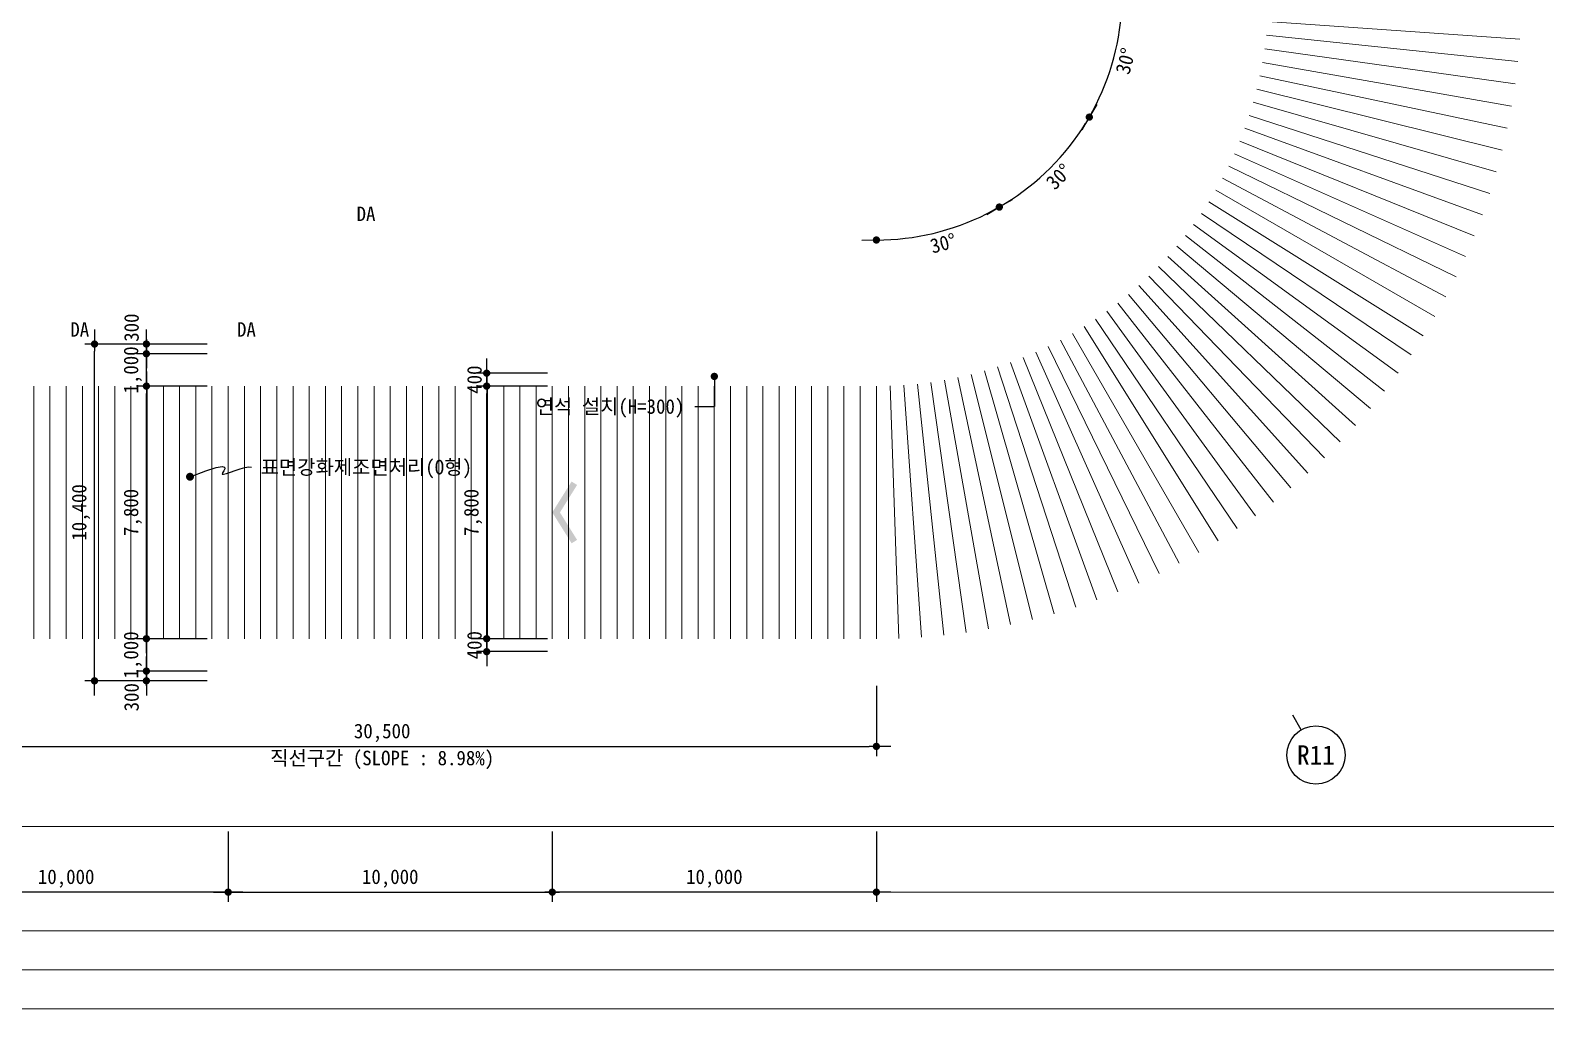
# Model space of a CAD drawing. Header units: millimetres. Extents: x 2292510 to 2787134, y 32296 to 526467.
# Drawn here: x 2459864 to 2506623, y 277341 to 307554 of the extents above; entities that cross this region are included whole.
import ezdxf
from ezdxf.enums import TextEntityAlignment as Align

# ---------------------------------------------------------------- set-up
doc = ezdxf.new("R2010")
doc.units = ezdxf.units.MM
doc.header["$LTSCALE"] = 200
doc.header["$MEASUREMENT"] = 0
doc.layers.get('0').update_dxf_attribs({"linetype": 'CONTINUOUS'})
for name, color, linetype, lineweight in [('A-AXIS-BUBL', 7, 'CONTINUOUS', 25), ('A-DIMS', 7, 'CONTINUOUS', 25), ('A-MKXS-LEAD', 7, 'CONTINUOUS', 25), ('A-MKXS-TEXT1', 3, 'CONTINUOUS', 25), ('A-SSXS-PATT', 8, 'CONTINUOUS', 18), ('A-XXXX-TXT2', 3, 'CONTINUOUS', 25)]:
    doc.layers.add(name, color=color, linetype=linetype, lineweight=lineweight)
doc.layers.add('A-ELEV-PATT', color=252, linetype='CONTINUOUS')
doc.layers.add('A-XXXX-NPLT', color=144, linetype='CONTINUOUS', lineweight=15, plot=False)
doc.styles.add('HY울릉도L', font='')
doc.styles.add('돋움', font='')
doc.styles.add('돋움체', font='')
doc.styles.get('HY울릉도L').set_extended_font_data('HYwulM')
doc.styles.get('돋움').set_extended_font_data('DotumChe')
doc.styles.get('돋움체').set_extended_font_data('DotumChe')
doc.dimstyles.new('CDIM', dxfattribs={"dimtxt": 3, "dimasz": 1.5, "dimexe": 2, "dimexo": 1, "dimgap": 1, "dimtad": 1, "dimdec": 0, "dimrnd": 0.5, "dimzin": 0, "dimdsep": 32, "dimlunit": 6, "dimtxsty": 'HY울릉도L', "dimblk1": '_CIDOT', "dimblk2": '_CIDOT', "dimsah": 1, "dimcen": 5.5, "dimclrd": 2, "dimclre": 2, "dimclrt": 7, "dimadec": 0, "dimazin": 0, "dimtfac": 1, "dimtdec": 0, "dimtix": 1, "dimtmove": 2, "dimatfit": 1, "dimldrblk": '_CIDOT', "dimfxl": 1, "dimtolj": 1, "dimtzin": 0, "dimlwd": -1, "dimarcsym": 0})

# ---------------------------------------------------------------- blocks, each defined once
blk = doc.blocks.new('_CIDOT')
at = {"color": 0, "linetype": 'ByBlock'}
blk.add_line((2, 0), (-1, 0), dxfattribs=at)
at = {"color": 0, "linetype": 'ByBlock', "const_width": 0.5}
blk.add_lwpolyline([(-0.25, 0, 1), (0.25, 0, 1)], format="xyb", close=True, dxfattribs=at)
blk = doc.blocks.new('*D35')
at = {"layer": 'A-DIMS', "lineweight": -2, "transparency": 16777216}
for p, q in [((2455471, 287316), (2455471, 285141)), ((2485971, 287316), (2485971, 285141))]:
    blk.add_line(p, q, dxfattribs=at)
at = {"layer": 'A-DIMS', "transparency": 16777216}
blk.add_line((2455696, 285441), (2485746, 285441), dxfattribs=at)
at = {"layer": 'A-DIMS', "transparency": 16777216, "xscale": 225, "yscale": 225, "zscale": 225, "rotation": 180}
blk.add_blockref('_CIDOT', (2455471, 285441), dxfattribs=at)
at = {"layer": 'A-DIMS', "transparency": 16777216, "xscale": 225, "yscale": 225, "zscale": 225}
blk.add_blockref('_CIDOT', (2485971, 285441), dxfattribs=at)
at = {"layer": 'A-DIMS', "color": 3, "transparency": 16777216, "insert": (2470721, 285858), "char_height": 450, "attachment_point": 5, "style": '돋움'}
blk.add_mtext('\\A1;30,500', dxfattribs=at)
blk = doc.blocks.new('*D68')
at = {"layer": 'A-DIMS', "lineweight": -2, "transparency": 16777216}
for p, q in [((2465321, 296566), (2463146, 296566)), ((2465321, 288766), (2463146, 288766))]:
    blk.add_line(p, q, dxfattribs=at)
at = {"layer": 'A-DIMS', "transparency": 16777216}
blk.add_line((2463446, 288991), (2463446, 296341), dxfattribs=at)
at = {"layer": 'A-DIMS', "transparency": 16777216, "xscale": 225, "yscale": 225, "zscale": 225}
for p, rotation in [((2463446, 296566), 90), ((2463446, 288766), 270)]:
    blk.add_blockref('_CIDOT', p, dxfattribs=dict(at, rotation=rotation))
at = {"layer": 'A-DIMS', "color": 3, "transparency": 16777216, "insert": (2463028, 292666), "char_height": 450, "attachment_point": 5, "rotation": 90, "style": '돋움'}
blk.add_mtext('\\A1;7,800', dxfattribs=at)
blk = doc.blocks.new('*D69')
at = {"layer": 'A-DIMS', "transparency": 16777216}
for p, q in [((2463446, 288991), (2463446, 289216)), ((2463446, 288766), (2463446, 287766)), ((2463446, 287541), (2463446, 287316))]:
    blk.add_line(p, q, dxfattribs=at)
at = {"layer": 'A-DIMS', "lineweight": -2, "transparency": 16777216}
for p, q in [((2465321, 288766), (2463146, 288766)), ((2465321, 287766), (2463146, 287766))]:
    blk.add_line(p, q, dxfattribs=at)
at = {"layer": 'A-DIMS', "transparency": 16777216, "xscale": 225, "yscale": 225, "zscale": 225}
for p, rotation in [((2463446, 288766), 270), ((2463446, 287766), 90)]:
    blk.add_blockref('_CIDOT', p, dxfattribs=dict(at, rotation=rotation))
at = {"layer": 'A-DIMS', "color": 3, "transparency": 16777216, "insert": (2463028, 288266), "char_height": 450, "attachment_point": 5, "rotation": 90, "style": '돋움'}
blk.add_mtext('\\A1;1,000', dxfattribs=at)
blk = doc.blocks.new('*D70')
at = {"layer": 'A-DIMS', "transparency": 16777216}
for p, q in [((2463446, 297791), (2463446, 298016)), ((2463446, 296566), (2463446, 297566)), ((2463446, 296341), (2463446, 296116))]:
    blk.add_line(p, q, dxfattribs=at)
at = {"layer": 'A-DIMS', "lineweight": -2, "transparency": 16777216}
for p, q in [((2465321, 297566), (2463146, 297566)), ((2465321, 296566), (2463146, 296566))]:
    blk.add_line(p, q, dxfattribs=at)
at = {"layer": 'A-DIMS', "transparency": 16777216, "xscale": 225, "yscale": 225, "zscale": 225}
for p, rotation in [((2463446, 297566), 270), ((2463446, 296566), 90)]:
    blk.add_blockref('_CIDOT', p, dxfattribs=dict(at, rotation=rotation))
at = {"layer": 'A-DIMS', "color": 3, "transparency": 16777216, "insert": (2463028, 297066), "char_height": 450, "attachment_point": 5, "rotation": 90, "style": '돋움'}
blk.add_mtext('\\A1;1,000', dxfattribs=at)
blk = doc.blocks.new('*D71')
at = {"layer": 'A-DIMS', "lineweight": -2, "transparency": 16777216}
for p, q in [((2465321, 297866), (2461546, 297866)), ((2465321, 287466), (2461546, 287466))]:
    blk.add_line(p, q, dxfattribs=at)
at = {"layer": 'A-DIMS', "transparency": 16777216}
blk.add_line((2461846, 287691), (2461846, 297641), dxfattribs=at)
at = {"layer": 'A-DIMS', "transparency": 16777216, "xscale": 225, "yscale": 225, "zscale": 225}
for p, rotation in [((2461846, 297866), 90), ((2461846, 287466), 270)]:
    blk.add_blockref('_CIDOT', p, dxfattribs=dict(at, rotation=rotation))
at = {"layer": 'A-DIMS', "color": 3, "transparency": 16777216, "insert": (2461428, 292666), "char_height": 450, "attachment_point": 5, "rotation": 90, "style": '돋움'}
blk.add_mtext('\\A1;10,400', dxfattribs=at)
blk = doc.blocks.new('*D73')
at = {"layer": 'A-DIMS', "lineweight": -2, "transparency": 16777216}
for p, q in [((2475821, 296566), (2473646, 296566)), ((2475821, 288766), (2473646, 288766))]:
    blk.add_line(p, q, dxfattribs=at)
at = {"layer": 'A-DIMS', "transparency": 16777216}
blk.add_line((2473946, 288991), (2473946, 296341), dxfattribs=at)
at = {"layer": 'A-DIMS', "transparency": 16777216, "xscale": 225, "yscale": 225, "zscale": 225}
for p, rotation in [((2473946, 296566), 90), ((2473946, 288766), 270)]:
    blk.add_blockref('_CIDOT', p, dxfattribs=dict(at, rotation=rotation))
at = {"layer": 'A-DIMS', "color": 3, "transparency": 16777216, "insert": (2473528, 292666), "char_height": 450, "attachment_point": 5, "rotation": 90, "style": '돋움'}
blk.add_mtext('\\A1;7,800', dxfattribs=at)
blk = doc.blocks.new('*D74')
at = {"layer": 'A-DIMS', "transparency": 16777216}
for p, q in [((2473946, 288991), (2473946, 289216)), ((2473946, 288766), (2473946, 288366)), ((2473946, 288141), (2473946, 287916))]:
    blk.add_line(p, q, dxfattribs=at)
at = {"layer": 'A-DIMS', "lineweight": -2, "transparency": 16777216}
for p, q in [((2475821, 288766), (2473646, 288766)), ((2475821, 288366), (2473646, 288366))]:
    blk.add_line(p, q, dxfattribs=at)
at = {"layer": 'A-DIMS', "transparency": 16777216, "xscale": 225, "yscale": 225, "zscale": 225}
for p, rotation in [((2473946, 288766), 270), ((2473946, 288366), 90)]:
    blk.add_blockref('_CIDOT', p, dxfattribs=dict(at, rotation=rotation))
at = {"layer": 'A-DIMS', "color": 3, "transparency": 16777216, "insert": (2473570, 288566), "char_height": 450, "attachment_point": 5, "rotation": 90, "style": '돋움'}
blk.add_mtext('\\A1;400', dxfattribs=at)
blk = doc.blocks.new('*D75')
at = {"layer": 'A-DIMS', "transparency": 16777216}
for p, q in [((2473946, 297191), (2473946, 297416)), ((2473946, 296566), (2473946, 296966)), ((2473946, 296341), (2473946, 296116))]:
    blk.add_line(p, q, dxfattribs=at)
at = {"layer": 'A-DIMS', "lineweight": -2, "transparency": 16777216}
for p, q in [((2475821, 296966), (2473646, 296966)), ((2475821, 296566), (2473646, 296566))]:
    blk.add_line(p, q, dxfattribs=at)
at = {"layer": 'A-DIMS', "transparency": 16777216, "xscale": 225, "yscale": 225, "zscale": 225}
for p, rotation in [((2473946, 296966), 270), ((2473946, 296566), 90)]:
    blk.add_blockref('_CIDOT', p, dxfattribs=dict(at, rotation=rotation))
at = {"layer": 'A-DIMS', "color": 3, "transparency": 16777216, "insert": (2473570, 296766), "char_height": 450, "attachment_point": 5, "rotation": 90, "style": '돋움'}
blk.add_mtext('\\A1;400', dxfattribs=at)
blk = doc.blocks.new('*D197')
at = {"layer": 'A-DIMS', "transparency": 16777216}
blk.add_arc((2485971, 308666), 7587, 301.6992, 328.3008, dxfattribs=at)
at = {"layer": 'A-DIMS', "transparency": 16777216, "xscale": 225, "yscale": 225, "zscale": 225}
for p, rotation in [((2492541, 304872), 59.15041440067566), ((2489764, 302095), 210.8495855993252)]:
    blk.add_blockref('_CIDOT', p, dxfattribs=dict(at, rotation=rotation))
at = {"layer": 'A-DIMS', "color": 3, "transparency": 16777216, "insert": (2491601, 303035), "char_height": 450, "attachment_point": 5, "rotation": 45, "style": '돋움'}
blk.add_mtext('\\A1;30°', dxfattribs=at)
blk = doc.blocks.new('*D198')
at = {"layer": 'A-DIMS', "transparency": 16777216}
blk.add_arc((2485971, 308666), 7587, 271.6992, 298.3008, dxfattribs=at)
at = {"layer": 'A-DIMS', "transparency": 16777216, "xscale": 225, "yscale": 225, "zscale": 225}
for p, rotation in [((2489764, 302095), 29.15041450030208), ((2485971, 301078), 180.8495854996978)]:
    blk.add_blockref('_CIDOT', p, dxfattribs=dict(at, rotation=rotation))
at = {"layer": 'A-DIMS', "color": 3, "transparency": 16777216, "insert": (2488032, 300974), "char_height": 450, "attachment_point": 5, "rotation": 15, "style": '돋움'}
blk.add_mtext('\\A1;30°', dxfattribs=at)
blk = doc.blocks.new('*D200')
at = {"layer": 'A-DIMS', "transparency": 16777216}
blk.add_arc((2485971, 308666), 7587, 61.6992, 88.3008, dxfattribs=at)
at = {"layer": 'A-DIMS', "transparency": 16777216, "xscale": 225, "yscale": 225, "zscale": 225}
for p, rotation in [((2485971, 316253), 179.1504144006755), ((2489764, 315236), 330.849585599323)]:
    blk.add_blockref('_CIDOT', p, dxfattribs=dict(at, rotation=rotation))
at = {"layer": 'A-DIMS', "color": 3, "transparency": 16777216, "insert": (2488032, 316357), "char_height": 450, "attachment_point": 5, "rotation": 345, "style": '돋움'}
blk.add_mtext('\\A1;30°', dxfattribs=at)
blk = doc.blocks.new('*D202')
at = {"layer": 'A-DIMS', "transparency": 16777216}
blk.add_arc((2485971, 308666), 7587, 331.6992, 358.3008, dxfattribs=at)
at = {"layer": 'A-DIMS', "transparency": 16777216, "xscale": 225, "yscale": 225, "zscale": 225}
for p, rotation in [((2493558, 308666), 89.15041440067108), ((2492541, 304872), 240.849585599324)]:
    blk.add_blockref('_CIDOT', p, dxfattribs=dict(at, rotation=rotation))
at = {"layer": 'A-DIMS', "color": 3, "transparency": 16777216, "insert": (2493662, 306605), "char_height": 450, "attachment_point": 5, "rotation": 75, "style": '돋움'}
blk.add_mtext('\\A1;30°', dxfattribs=at)
blk = doc.blocks.new('*U162')
at = {"layer": 'A-SSXS-PATT'}
blk.add_line((0, -3900), (0, 3900), dxfattribs=at)
blk = doc.blocks.new('*U163')
at = {"color": 0, "linetype": 'ByBlock', "lineweight": -2, "transparency": 16777216}
for p, rotation in [((2610855, 413726), 4.000000000000041), ((2611412, 413756), 1.999999999999765), ((2608644, 413416), 11.99999999999999), ((2609192, 413522), 9.999999999999977), ((2609744, 413610), 7.99999999999998), ((2610298, 413678), 5.999999999999965), ((2607027, 412982), 17.99999999999997), ((2607561, 413146), 15.99999999999997), ((2608100, 413290), 13.99999999999997), ((2605977, 412600), 22), ((2606498, 412801), 19.99999999999998), ((2605463, 412382), 23.99999999999997), ((2604459, 411893), 28), ((2604957, 412146), 25.99999999999998), ((2603971, 411622), 29.99999999999999), ((2603492, 411334), 32), ((2602566, 410710), 36.00000000000001), ((2603024, 411030), 34.00000000000001), ((2602120, 410374), 37.99999999999999), ((2601686, 410022), 39.99999999999999), ((2601265, 409656), 41.99999999999999), ((2600856, 409275), 43.99999999999999), ((2600461, 408880), 45.99999999999999), ((2600080, 408472), 47.99999999999999), ((2599714, 408050), 49.99999999999999), ((2599363, 407616), 51.99999999999999), ((2599027, 407170), 53.99999999999997), ((2598706, 406713), 56), ((2598402, 406244), 57.99999999999999), ((2598114, 405765), 59.99999999999999), ((2597844, 405277), 61.99999999999999), ((2597590, 404779), 63.99999999999999), ((2597354, 404273), 66), ((2597136, 403759), 68), ((2596936, 403238), 70), ((2596754, 402710), 72), ((2596591, 402176), 74), ((2596446, 401636), 75.99999999999997), ((2596320, 401092), 77.99999999999999), ((2596214, 400544), 79.99999999999999), ((2596127, 399992), 82), ((2596058, 399438), 83.99999999999999), ((2596010, 398882), 86), ((2595981, 398324), 87.99999999999999), ((2595971, 397766), 89.99999999999997), ((2595981, 397207), 92), ((2596010, 396649), 93.99999999999999), ((2596058, 396093), 96), ((2596127, 395539), 98), ((2596214, 394987), 99.99999999999999), ((2596320, 394439), 102), ((2596446, 393895), 104), ((2596591, 393355), 106), ((2596754, 392821), 108), ((2596936, 392293), 110), ((2597136, 391772), 112), ((2597354, 391258), 114), ((2597590, 390752), 116), ((2597844, 390254), 118), ((2598114, 389766), 120), ((2598402, 389287), 122), ((2598706, 388818), 124), ((2599027, 388361), 126), ((2599363, 387915), 128), ((2599714, 387481), 130), ((2600080, 387059), 132), ((2600461, 386651), 134), ((2600856, 386256), 136), ((2601265, 385875), 138), ((2601686, 385509), 140), ((2602120, 385157), 142), ((2602566, 384821), 144), ((2603024, 384501), 146), ((2603492, 384197), 148), ((2603971, 383909), 150), ((2604459, 383638), 152), ((2604957, 383385), 154), ((2605463, 383149), 156), ((2605977, 382931), 158), ((2606498, 382730), 160), ((2607026, 382549), 162), ((2607561, 382385), 164), ((2608100, 382241), 166), ((2608644, 382115), 168.0000000000001), ((2609192, 382009), 170), ((2609744, 381921), 172), ((2610298, 381853), 174), ((2610855, 381805), 176.0000000000001), ((2611412, 381775), 178.0000000000001), ((2611971, 381766), 180)]:
    blk.add_blockref('*U162', p, dxfattribs=dict(at, rotation=rotation))
blk.add_blockref('*U162', (2611971, 413765), dxfattribs=at)
blk = doc.blocks.new('rampline')
at = {"layer": 'A-SSXS-PATT'}
for p, q in [((47241, 32450), (47241, 24650)), ((47741, 32450), (47741, 24650)), ((48241, 32450), (48241, 24650)), ((48741, 32450), (48741, 24650)), ((49241, 32450), (49241, 24650)), ((49741, 32450), (49741, 24650)), ((50241, 32450), (50241, 24650)), ((50741, 32450), (50741, 24650)), ((51241, 32450), (51241, 24650)), ((51741, 32450), (51741, 24650)), ((52241, 32450), (52241, 24650)), ((52741, 32450), (52741, 24650)), ((53241, 32450), (53241, 24650)), ((53741, 32450), (53741, 24650)), ((54241, 32450), (54241, 24650)), ((54741, 32450), (54741, 24650)), ((55241, 32450), (55241, 24650)), ((55741, 32450), (55741, 24650)), ((56241, 32450), (56241, 24650)), ((56741, 32450), (56741, 24650)), ((57241, 32450), (57241, 24650)), ((57741, 32450), (57741, 24650)), ((58241, 32450), (58241, 24650)), ((58741, 32450), (58741, 24650)), ((59241, 32450), (59241, 24650)), ((59741, 32450), (59741, 24650)), ((60241, 32450), (60241, 24650)), ((60741, 32450), (60741, 24650)), ((61241, 32450), (61241, 24650)), ((61741, 32450), (61741, 24650)), ((62241, 32450), (62241, 24650)), ((62741, 32450), (62741, 24650)), ((63241, 32450), (63241, 24650)), ((63741, 32450), (63741, 24650)), ((64241, 32450), (64241, 24650)), ((64741, 32450), (64741, 24650)), ((65241, 32450), (65241, 24650)), ((65741, 32450), (65741, 24650)), ((66241, 32450), (66241, 24650)), ((66741, 32450), (66741, 24650)), ((67241, 32450), (67241, 24650)), ((67741, 32450), (67741, 24650)), ((68241, 32450), (68241, 24650)), ((68741, 32450), (68741, 24650)), ((69241, 32450), (69241, 24650)), ((69741, 32450), (69741, 24650)), ((70241, 32450), (70241, 24650)), ((70741, 32450), (70741, 24650)), ((71241, 32450), (71241, 24650)), ((71741, 32450), (71741, 24650)), ((72241, 32450), (72241, 24650)), ((72741, 32450), (72741, 24650)), ((73241, 32450), (73241, 24650))]:
    blk.add_line(p, q, dxfattribs=at)
at = {"xscale": -1}
blk.add_blockref('*U163', (2685212, -353216), dxfattribs=at)
blk = doc.blocks.new('*D250')
at = {"layer": 'A-DIMS', "lineweight": -2, "transparency": 16777216}
for p, q in [((43241, 18700), (43241, 16525)), ((53241, 18700), (53241, 16525))]:
    blk.add_line(p, q, dxfattribs=at)
at = {"layer": 'A-DIMS', "transparency": 16777216}
blk.add_line((53016, 16825), (43466, 16825), dxfattribs=at)
at = {"layer": 'A-DIMS', "transparency": 16777216, "xscale": 225, "yscale": 225, "zscale": 225, "rotation": 180}
blk.add_blockref('_CIDOT', (43241, 16825), dxfattribs=at)
at = {"layer": 'A-DIMS', "transparency": 16777216, "xscale": 225, "yscale": 225, "zscale": 225}
blk.add_blockref('_CIDOT', (53241, 16825), dxfattribs=at)
at = {"layer": 'A-DIMS', "color": 3, "transparency": 16777216, "insert": (48241, 17243), "char_height": 450, "attachment_point": 5, "style": '돋움'}
blk.add_mtext('\\A1;10,000', dxfattribs=at)
blk = doc.blocks.new('*D251')
at = {"layer": 'A-DIMS', "lineweight": -2, "transparency": 16777216}
for p, q in [((53241, 18700), (53241, 16525)), ((63241, 18700), (63241, 16525))]:
    blk.add_line(p, q, dxfattribs=at)
at = {"layer": 'A-DIMS', "transparency": 16777216}
blk.add_line((53466, 16825), (63016, 16825), dxfattribs=at)
at = {"layer": 'A-DIMS', "transparency": 16777216, "xscale": 225, "yscale": 225, "zscale": 225, "rotation": 180}
blk.add_blockref('_CIDOT', (53241, 16825), dxfattribs=at)
at = {"layer": 'A-DIMS', "transparency": 16777216, "xscale": 225, "yscale": 225, "zscale": 225}
blk.add_blockref('_CIDOT', (63241, 16825), dxfattribs=at)
at = {"layer": 'A-DIMS', "color": 3, "transparency": 16777216, "insert": (58241, 17243), "char_height": 450, "attachment_point": 5, "style": '돋움'}
blk.add_mtext('\\A1;10,000', dxfattribs=at)
blk = doc.blocks.new('*D252')
at = {"layer": 'A-DIMS', "lineweight": -2, "transparency": 16777216}
for p, q in [((63241, 18700), (63241, 16525)), ((73241, 18700), (73241, 16525))]:
    blk.add_line(p, q, dxfattribs=at)
at = {"layer": 'A-DIMS', "transparency": 16777216}
blk.add_line((73016, 16825), (63466, 16825), dxfattribs=at)
at = {"layer": 'A-DIMS', "transparency": 16777216, "xscale": 225, "yscale": 225, "zscale": 225, "rotation": 180}
blk.add_blockref('_CIDOT', (63241, 16825), dxfattribs=at)
at = {"layer": 'A-DIMS', "transparency": 16777216, "xscale": 225, "yscale": 225, "zscale": 225}
blk.add_blockref('_CIDOT', (73241, 16825), dxfattribs=at)
at = {"layer": 'A-DIMS', "color": 3, "transparency": 16777216, "insert": (68241, 17243), "char_height": 450, "attachment_point": 5, "style": '돋움'}
blk.add_mtext('\\A1;10,000', dxfattribs=at)
blk = doc.blocks.new('*D316')
at = {"layer": 'A-DIMS', "lineweight": -2, "transparency": 16777216}
for p, q in [((2465321, 297866), (2463146, 297866)), ((2465321, 297566), (2463146, 297566))]:
    blk.add_line(p, q, dxfattribs=at)
at = {"layer": 'A-DIMS', "transparency": 16777216}
for p, q in [((2463446, 298091), (2463446, 298316)), ((2463446, 297866), (2463446, 297566)), ((2463446, 297341), (2463446, 297116))]:
    blk.add_line(p, q, dxfattribs=at)
at = {"layer": 'A-DIMS', "transparency": 16777216, "xscale": 225, "yscale": 225, "zscale": 225}
for p, rotation in [((2463446, 297866), 270), ((2463446, 297566), 90)]:
    blk.add_blockref('_CIDOT', p, dxfattribs=dict(at, rotation=rotation))
at = {"layer": 'A-DIMS', "color": 3, "transparency": 16777216, "insert": (2462988, 298372), "char_height": 450, "attachment_point": 5, "rotation": 90, "style": '돋움'}
blk.add_mtext('\\A1;300', dxfattribs=at)
blk = doc.blocks.new('*D317')
at = {"layer": 'A-DIMS', "transparency": 16777216}
for p, q in [((2463446, 287991), (2463446, 288216)), ((2463446, 287466), (2463446, 287766)), ((2463446, 287241), (2463446, 287016))]:
    blk.add_line(p, q, dxfattribs=at)
at = {"layer": 'A-DIMS', "lineweight": -2, "transparency": 16777216}
for p, q in [((2465321, 287766), (2463146, 287766)), ((2465321, 287466), (2463146, 287466))]:
    blk.add_line(p, q, dxfattribs=at)
at = {"layer": 'A-DIMS', "transparency": 16777216, "xscale": 225, "yscale": 225, "zscale": 225}
for p, rotation in [((2463446, 287766), 270), ((2463446, 287466), 90)]:
    blk.add_blockref('_CIDOT', p, dxfattribs=dict(at, rotation=rotation))
at = {"layer": 'A-DIMS', "color": 3, "transparency": 16777216, "insert": (2462988, 286959), "char_height": 450, "attachment_point": 5, "rotation": 90, "style": '돋움'}
blk.add_mtext('\\A1;300', dxfattribs=at)
blk = doc.blocks.new('dim_진입램프')
blk.add_line((86353.7, 21838.5), (86091.3, 22293.1))
at = {"layer": 'A-AXIS-BUBL', "ltscale": 0.2}
blk.add_circle((86803.8, 21059.1), 900, dxfattribs=at)
at = {"layer": 'A-XXXX-NPLT'}
for points in [[(104566.3, 13225), (11916.3, 13225), (11916.3, 75875), (104566.3, 75875)], [(103366.3, 14425), (13116.3, 14425), (13116.3, 74675), (103366.3, 74675)], [(102166.3, 15625), (14316.3, 15625), (14316.3, 73475), (102166.3, 73475)], [(100966.3, 16825), (15516.3, 16825), (15516.3, 72275), (100966.3, 72275)], [(17541.3, 70250), (98941.3, 70250), (98941.3, 18850), (17541.3, 18850)]]:
    blk.add_lwpolyline(points, close=True, dxfattribs=at)
at = {"layer": 'A-XXXX-TXT2', "ltscale": 0.2, "style": '돋움체'}
blk.add_text('R11', height=600, dxfattribs=at).set_placement((86803.8, 21059.1), align=Align.MIDDLE)
at = {"layer": 'A-DIMS'}
for base, p1, p2, picture, middle in [((43241.3, 16825), (53241.3, 18850), (43241.3, 18850), '*D250', (48241.3, 17242.8)), ((63241.3, 16825), (73241.3, 18850), (63241.3, 18850), '*D252', (68241.3, 17242.8))]:
    dim = blk.add_linear_dim(base=base, p1=p1, p2=p2, angle=180, dimstyle='CDIM', override={"dimscale": 150, "dimtxsty": '돋움', "dimclrd": 256, "dimclre": 256, "dimclrt": 3}, dxfattribs=at)
    dim.commit()
    dim.dimension.update_dxf_attribs({"geometry": picture, "text_midpoint": middle})
dim = blk.add_linear_dim(base=(63241.3, 16825), p1=(53241.3, 18850), p2=(63241.3, 18850), dimstyle='CDIM', override={"dimscale": 150, "dimtxsty": '돋움', "dimclrd": 256, "dimclre": 256, "dimclrt": 3}, dxfattribs=at)
dim.commit()
dim.dimension.update_dxf_attribs({"geometry": '*D251', "text_midpoint": (58241.3, 17242.8)})

msp = doc.modelspace()

# ---------------------------------------------------------------- hatches: boundary and pattern name
at = {"layer": 'A-ELEV-PATT'}
h = msp.add_hatch(color=256, dxfattribs=at)
h.dxf.hatch_style = 1
h.paths.add_polyline_path([(2476566.6, 293619.6), (2475970.8, 292665.5), (2476566.6, 291711.4), (2476736.3, 291817.3), (2476206.6, 292665.5), (2476736.3, 293513.7)])

# ---------------------------------------------------------------- linework, layer by layer
at = {"layer": 'A-MKXS-LEAD'}
for p in [(2480970.8, 296865.5), (2480370.8, 295937.4)]:
    msp.add_line(p, (2480970.8, 295937.4), dxfattribs=at)
for points, const_width in [([(2480914.5, 296865.5, 1), (2481027, 296865.5, 1)], 112.5), ([(2464729.8, 293773.6, 1), (2464854.2, 293761.2, 1)], 120)]:
    msp.add_lwpolyline(points, format="xyb", close=True, dxfattribs=dict(at, const_width=const_width))
msp.add_lwpolyline([(2464792, 293767.4), (2465280.8, 293951.7), (2465599.3, 294051.2), (2465780.5, 294083.4), (2465857.5, 294066), (2465863.2, 294016.5), (2465830.8, 293952.4), (2465793.1, 293891.5), (2465783.3, 293851.1), (2465826.6, 293844.5), (2465917.2, 293866.5), (2466041.6, 293907.5), (2466186, 293958.1), (2466337.1, 294008.5), (2466481.1, 294049.3), (2466604.6, 294070.9), (2466693.9, 294063.7)], dxfattribs=at)

# ---------------------------------------------------------------- block references
for name in ['dim_진입램프', 'rampline']:
    msp.add_blockref(name, (2412729.5, 264115.5))

# ---------------------------------------------------------------- texts
at = {"layer": 'A-DIMS', "color": 3, "insert": (2470720.8, 285022.7), "char_height": 450, "attachment_point": 5, "style": '돋움'}
msp.add_mtext('\\A1;직선구간 (SLOPE : 8.98%)', dxfattribs=at)
at = {"layer": 'A-MKXS-TEXT1', "style": '돋움체'}
for p in [(2470223.5, 301886.6), (2461390.2, 298315.5), (2466533.1, 298315.5)]:
    msp.add_text('DA', height=450, dxfattribs=at).set_placement(p, align=Align.MIDDLE_CENTER)
msp.add_text('연석 설치(H=300)', height=450, dxfattribs=at).set_placement((2475459.5, 295937.4), align=Align.MIDDLE_LEFT)
at = {"layer": 'A-XXXX-TXT2', "style": '돋움체'}
msp.add_text('표면강화제조면처리(O형)', height=450, dxfattribs=at).set_placement((2466970.8, 294063.7), align=Align.MIDDLE_LEFT)

# ---------------------------------------------------------------- dimensions: what is measured, and where the dimension line sits
at = {"layer": 'A-DIMS'}
for base, line1, line2, override, picture, middle in [((2487288.3, 301193.5), ((2485970.8, 334365.5), (2485970.8, 282965.5)), ((2485970.8, 308665.5), (2498820.8, 286408.7)), {"dimscale": 150, "dimtad": 2, "dimtxsty": '돋움', "dimclrd": 256, "dimclre": 256, "dimclrt": 3}, '*D198', (2488031.6, 300974.3)), ((2488565.7, 315795.2), ((2485970.8, 334365.5), (2485970.8, 282965.5)), ((2485970.8, 308665.5), (2498820.8, 330922.4)), {"dimscale": 150, "dimtxsty": '돋움', "dimclrd": 256, "dimclre": 256, "dimclrt": 3}, '*D200', (2488031.6, 316356.7)), ((2493100.4, 306070.5), ((2485970.8, 308665.5), (2508227.6, 295815.5)), ((2485970.8, 308665.5), (2511670.8, 308665.5)), {"dimscale": 150, "dimtad": 2, "dimtxsty": '돋움', "dimclrd": 256, "dimclre": 256, "dimclrt": 3}, '*D202', (2493662, 306604.6)), ((2490847.7, 302853.3), ((2485970.8, 308665.5), (2498820.8, 286408.7)), ((2485970.8, 308665.5), (2508227.6, 295815.5)), {"dimscale": 150, "dimtad": 2, "dimtxsty": '돋움', "dimclrd": 256, "dimclre": 256, "dimclrt": 3}, '*D197', (2491601.1, 303035.1))]:
    dim = msp.add_angular_dim_2l(base=base, line1=line1, line2=line2, dimstyle='CDIM', override=override, dxfattribs=at)
    dim.commit()
    dim.dimension.update_dxf_attribs({"geometry": picture, "text_midpoint": middle})
for base, p1, p2, angle, picture, middle in [((2463445.8, 297565.5), (2465470.8, 297865.5), (2465470.8, 297565.5), 270, '*D316', (2462988.5, 298372.1)), ((2463445.8, 287765.5), (2465470.8, 287465.5), (2465470.8, 287765.5), 90, '*D317', (2462988.5, 286958.9))]:
    dim = msp.add_linear_dim(base=base, p1=p1, p2=p2, angle=angle, dimstyle='CDIM', override={"dimscale": 150, "dimtxsty": '돋움', "dimclrd": 256, "dimclre": 256, "dimclrt": 3}, dxfattribs=at)
    dim.commit()
    dim.dimension.update_dxf_attribs({"geometry": picture, "text_midpoint": middle, "dimtype": 160})
for base, p1, p2, angle, picture, middle in [((2461845.8, 297865.5), (2465470.8, 287465.5), (2465470.8, 297865.5), 270, '*D71', (2461427.9, 292665.5)), ((2463445.8, 297565.5), (2465470.8, 296565.5), (2465470.8, 297565.5), 270, '*D70', (2463027.9, 297065.5)), ((2473945.8, 296965.5), (2475970.8, 296565.5), (2475970.8, 296965.5), 270, '*D75', (2473570.5, 296765.5)), ((2463445.8, 296565.5), (2465470.8, 288765.5), (2465470.8, 296565.5), 270, '*D68', (2463027.9, 292665.5)), ((2473945.8, 296565.5), (2475970.8, 288765.5), (2475970.8, 296565.5), 270, '*D73', (2473527.9, 292665.5)), ((2463445.8, 287765.5), (2465470.8, 288765.5), (2465470.8, 287765.5), 270, '*D69', (2463027.9, 288265.5)), ((2473945.8, 288365.5), (2475970.8, 288765.5), (2475970.8, 288365.5), 270, '*D74', (2473570.5, 288565.5)), ((2485970.8, 285440.5), (2455470.8, 287465.5), (2485970.8, 287465.5), 180, '*D35', (2470720.8, 285858.3))]:
    dim = msp.add_linear_dim(base=base, p1=p1, p2=p2, angle=angle, dimstyle='CDIM', override={"dimscale": 150, "dimtxsty": '돋움', "dimclrd": 256, "dimclre": 256, "dimclrt": 3}, dxfattribs=at)
    dim.commit()
    dim.dimension.update_dxf_attribs({"geometry": picture, "text_midpoint": middle})

doc.saveas('drawing.dxf')
